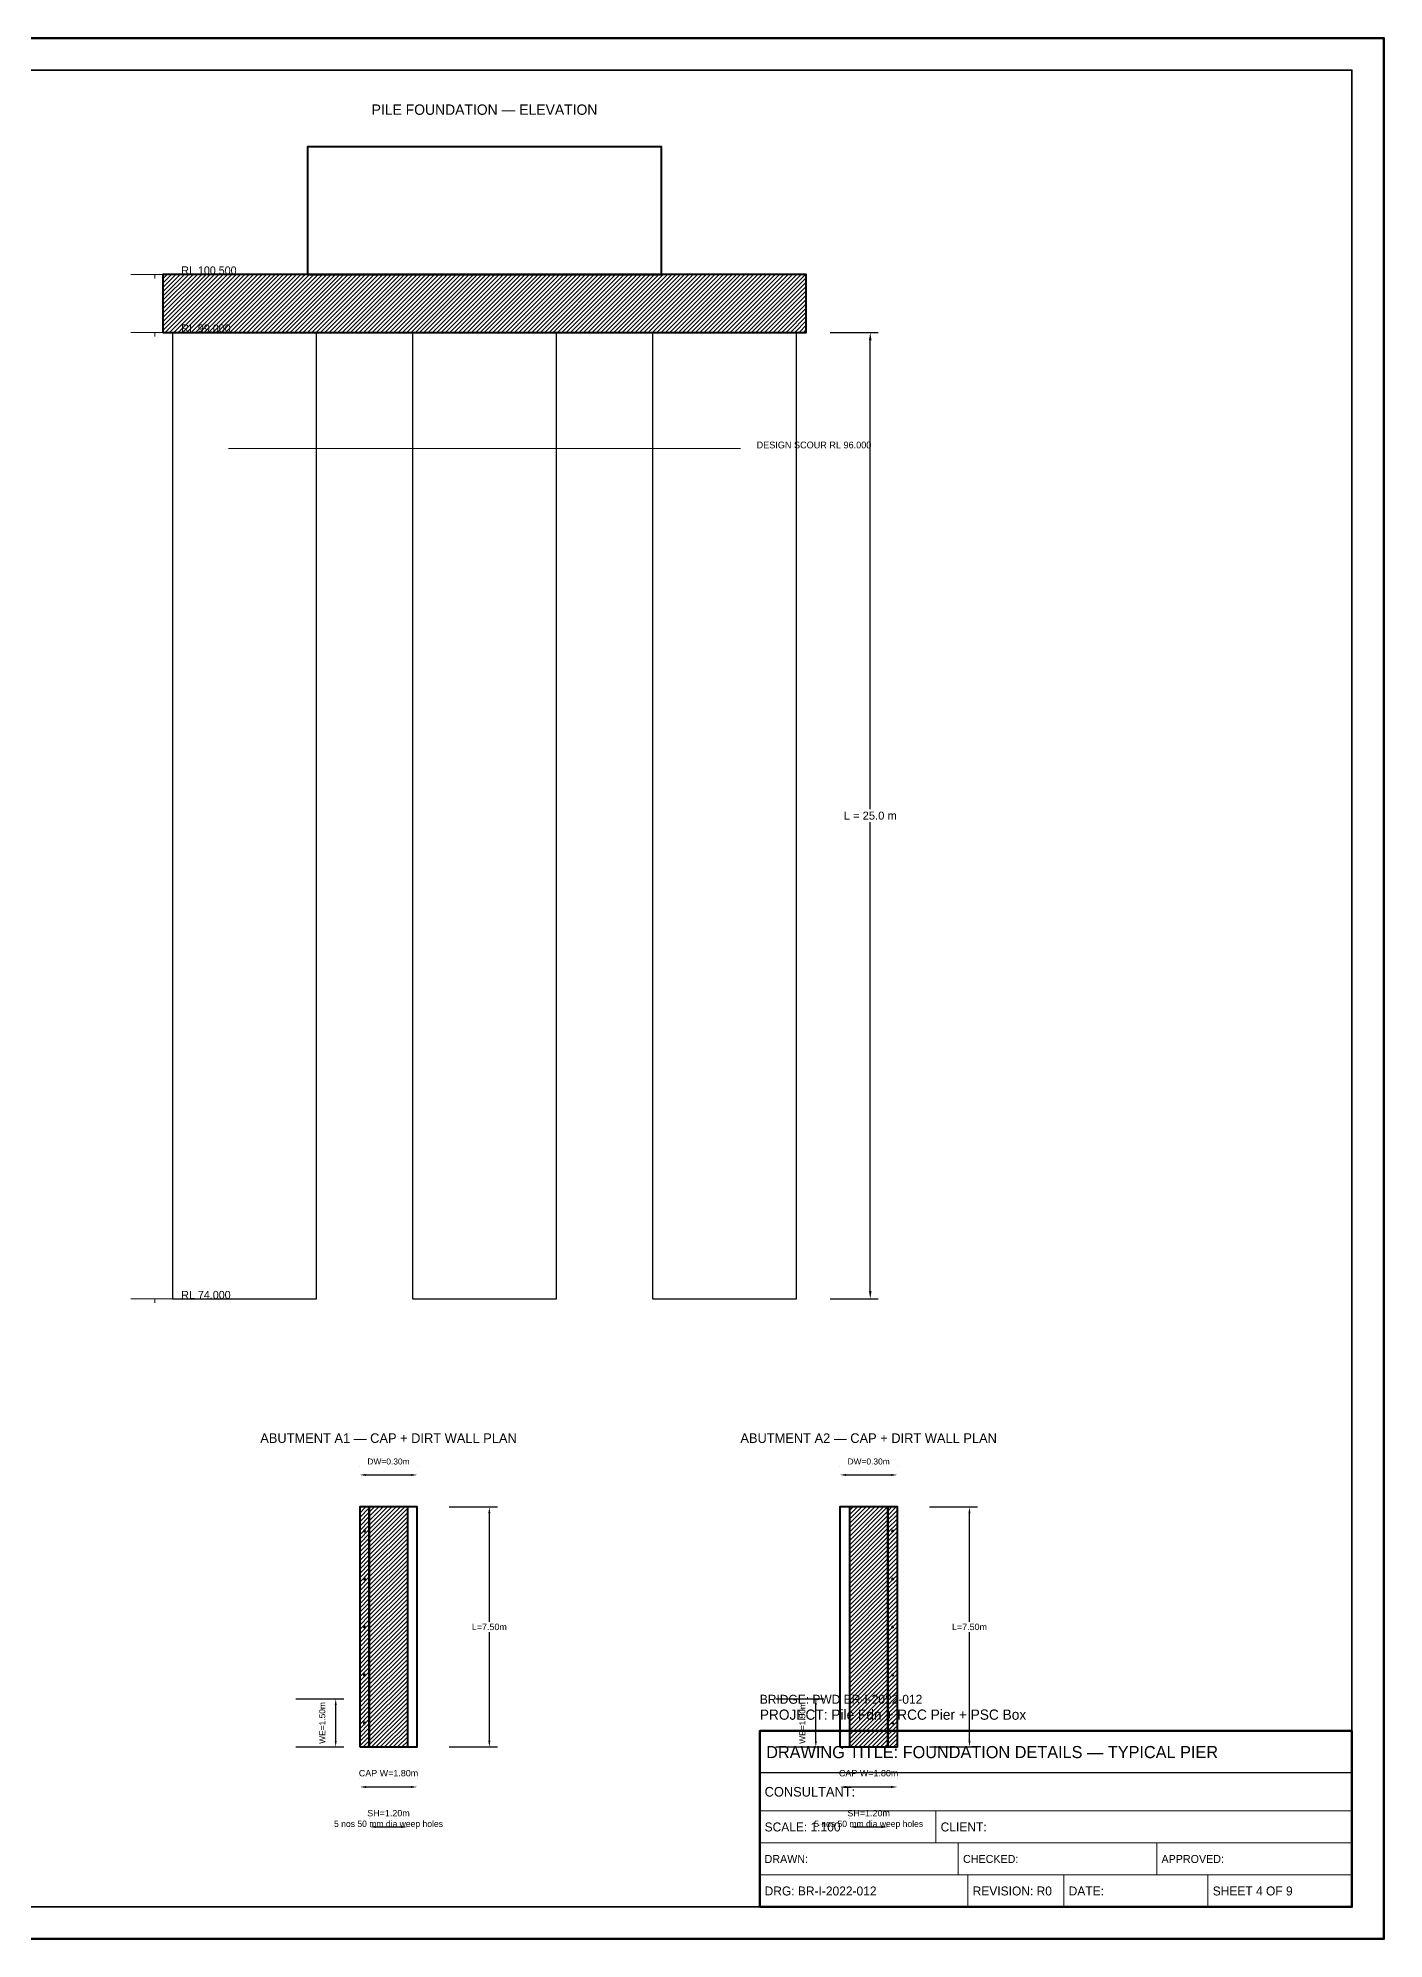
# Model space of a CAD drawing. Header units: metres. Extents: x 0 to 841, y 0 to 594.
# Drawn here: x 420 to 841, y 0 to 594 of the extents above; entities that cross this region are included whole.
import ezdxf
from ezdxf.enums import TextEntityAlignment as Align

# ---------------------------------------------------------------- set-up
doc = ezdxf.new("R2010")
doc.units = ezdxf.units.M
doc.linetypes.add('DASHED2', pattern=[0.25, 0.1875, -0.0625])
for name, color, linetype, lineweight in [('BORDER-INNER', 7, 'Continuous', 35), ('BORDER-OUTER', 7, 'Continuous', 70), ('CIVIL-SCOUR', 1, 'DASHED2', 18), ('DIM-LEVEL', 3, 'Continuous', 18), ('DIM-LINEAR', 3, 'Continuous', 18), ('FOUND-CAP', 2, 'Continuous', 35), ('FOUND-PILE', 4, 'Continuous', 35), ('STRUC-HATCHING', 8, 'Continuous', 18), ('SUB-ABUT', 3, 'Continuous', 35), ('SUB-DIRT-WALL', 3, 'Continuous', 35), ('SUB-PIER', 2, 'Continuous', 35), ('TEXT-HEADER', 7, 'Continuous', 25), ('TEXT-LEVEL', 5, 'Continuous', 18), ('TEXT-SPEC', 7, 'Continuous', 13), ('TEXT-TITLE', 7, 'Continuous', 25), ('TITLEBLK-BOX', 7, 'Continuous', 50), ('TITLEBLK-TEXT', 7, 'Continuous', 18)]:
    doc.layers.add(name, color=color, linetype=linetype, lineweight=lineweight)
doc.styles.add('BRIDGE_STD', font='Arial.ttf')
doc.dimstyles.new('pmb100', dxfattribs={"dimtxt": 2.5, "dimasz": 0.9375, "dimexe": 2.5, "dimexo": 2.5, "dimtad": 0, "dimtih": 1, "dimdec": 0, "dimtxsty": 'BRIDGE_STD', "dimcen": 2.5, "dimazin": 3, "dimtfac": 1, "dimtmove": 0, "dimatfit": 3})

msp = doc.modelspace()

# ---------------------------------------------------------------- hatches: boundary and pattern name
at = {"layer": 'STRUC-HATCHING'}
h = msp.add_hatch(dxfattribs=at)
h.set_pattern_fill('ANSI31', scale=0.3)
h.paths.add_polyline_path([(459.5, 502.01), (660.5, 502.01), (660.5, 520.13), (459.5, 520.13)])
h = msp.add_hatch(dxfattribs=at)
h.set_pattern_fill('ANSI31', scale=0.3)
h.paths.add_polyline_path([(521, 60), (524, 60), (524, 135), (521, 135)])
h = msp.add_hatch(dxfattribs=at)
h.set_pattern_fill('ANSI31', scale=0.3)
h.paths.add_polyline_path([(524, 60), (536, 60), (536, 135), (524, 135)])
h = msp.add_hatch(dxfattribs=at)
h.set_pattern_fill('ANSI31', scale=0.3)
h.paths.add_polyline_path([(674, 60), (686, 60), (686, 135), (674, 135)])
h = msp.add_hatch(dxfattribs=at)
h.set_pattern_fill('ANSI31', scale=0.3)
h.paths.add_polyline_path([(686, 60), (689, 60), (689, 135), (686, 135)])

# ---------------------------------------------------------------- linework, layer by layer
at = {"layer": 'BORDER-INNER'}
msp.add_lwpolyline([(10, 10), (831, 10), (831, 584), (10, 584), (10, 10)], dxfattribs=at)
at = {"layer": 'BORDER-OUTER'}
msp.add_lwpolyline([(0, 0), (841, 0), (841, 594), (0, 594), (0, 0)], dxfattribs=at)
at = {"layer": 'CIVIL-SCOUR', "color": 1}
msp.add_line((480, 465.77), (640, 465.77), dxfattribs=at)
at = {"layer": 'DIM-LEVEL'}
for p, q in [((449.5, 520.13), (464.5, 520.13)), ((457, 520.13), (457, 518.88)), ((449.5, 502.01), (464.5, 502.01)), ((457, 502.01), (457, 500.76)), ((449.5, 200), (464.5, 200)), ((457, 200), (457, 198.75))]:
    msp.add_line(p, q, dxfattribs=at)
at = {"layer": 'FOUND-CAP', "lineweight": 40}
msp.add_lwpolyline([(459.5, 502.01), (660.5, 502.01), (660.5, 520.13), (459.5, 520.13), (459.5, 502.01)], dxfattribs=at)
at = {"layer": 'FOUND-PILE', "lineweight": 30}
for points in [[(462.5, 200), (507.5, 200), (507.5, 502.01), (462.5, 502.01), (462.5, 200)], [(462.5, 200), (507.5, 200), (507.5, 502.01), (462.5, 502.01), (462.5, 200)], [(537.5, 200), (582.5, 200), (582.5, 502.01), (537.5, 502.01), (537.5, 200)], [(537.5, 200), (582.5, 200), (582.5, 502.01), (537.5, 502.01), (537.5, 200)], [(612.5, 200), (657.5, 200), (657.5, 502.01), (612.5, 502.01), (612.5, 200)], [(612.5, 200), (657.5, 200), (657.5, 502.01), (612.5, 502.01), (612.5, 200)]]:
    msp.add_lwpolyline(points, dxfattribs=at)
at = {"layer": 'SUB-ABUT', "lineweight": 40}
for points in [[(521, 60), (539, 60), (539, 135), (521, 135), (521, 60)], [(524, 60), (536, 60), (536, 135), (524, 135), (524, 60)], [(671, 60), (689, 60), (689, 135), (671, 135), (671, 60)], [(674, 60), (686, 60), (686, 135), (674, 135), (674, 60)]]:
    msp.add_lwpolyline(points, dxfattribs=at)
at = {"layer": 'SUB-DIRT-WALL', "lineweight": 40}
for points in [[(521, 60), (524, 60), (524, 135), (521, 135), (521, 60)], [(686, 60), (689, 60), (689, 135), (686, 135), (686, 60)]]:
    msp.add_lwpolyline(points, dxfattribs=at)
at = {"layer": 'SUB-DIRT-WALL', "color": 4}
for centre in [(522.5, 127.5), (687.5, 127.5), (522.5, 112.5), (687.5, 112.5), (522.5, 97.5), (687.5, 97.5), (522.5, 82.5), (687.5, 82.5), (522.5, 67.5), (687.5, 67.5)]:
    msp.add_circle(centre, 0.25, dxfattribs=at)
at = {"layer": 'SUB-PIER', "lineweight": 40}
msp.add_lwpolyline([(504.73, 520.13), (615.28, 520.13), (615.28, 560), (504.73, 560), (504.73, 520.13)], dxfattribs=at)
at = {"layer": 'TITLEBLK-BOX', "lineweight": 50}
msp.add_lwpolyline([(646, 10), (831, 10), (831, 65), (646, 65), (646, 10)], dxfattribs=at)
at = {"layer": 'TITLEBLK-BOX', "lineweight": 30}
msp.add_lwpolyline([(646, 52), (831, 52), (831, 65), (646, 65), (646, 52)], dxfattribs=at)
at = {"layer": 'TITLEBLK-BOX', "lineweight": 18}
for points in [[(646, 40), (831, 40), (831, 52), (646, 52), (646, 40)], [(646, 30), (701, 30), (701, 40), (646, 40), (646, 30)], [(701, 30), (831, 30), (831, 40), (701, 40), (701, 30)], [(646, 20), (708, 20), (708, 30), (646, 30), (646, 20)], [(708, 20), (770, 20), (770, 30), (708, 30), (708, 20)], [(770, 20), (831, 20), (831, 30), (770, 30), (770, 20)], [(646, 10), (711, 10), (711, 20), (646, 20), (646, 10)], [(711, 10), (741, 10), (741, 20), (711, 20), (711, 10)], [(741, 10), (786, 10), (786, 20), (741, 20), (741, 10)], [(786, 10), (831, 10), (831, 20), (786, 20), (786, 10)]]:
    msp.add_lwpolyline(points, dxfattribs=at)

# ---------------------------------------------------------------- texts
at = {"layer": 'CIVIL-SCOUR', "color": 1}
msp.add_text('DESIGN SCOUR RL 96.000', height=2.125, dxfattribs=at).set_placement((645, 465.77))
at = {"layer": 'TEXT-HEADER'}
for s, height, p in [('PILE FOUNDATION — ELEVATION', 3.25, (560, 570)), ('ABUTMENT A1 — CAP + DIRT WALL PLAN', 3, (530, 155)), ('ABUTMENT A2 — CAP + DIRT WALL PLAN', 3, (680, 155))]:
    msp.add_text(s, height=height, dxfattribs=at).set_placement(p, align=Align.CENTER)
at = {"layer": 'TEXT-LEVEL'}
for s, p in [('RL 100.500', (465.25, 520.13)), ('RL 99.000', (465.25, 502.01)), ('RL 74.000', (465.25, 200))]:
    msp.add_text(s, height=2.5, dxfattribs=at).set_placement(p)
at = {"layer": 'TEXT-SPEC'}
for p in [(530, 35), (680, 35)]:
    msp.add_text('5 nos 50 mm dia weep holes', height=2, dxfattribs=at).set_placement(p, align=Align.CENTER)
at = {"layer": 'TEXT-TITLE'}
for s, height, p in [('PROJECT: Pile Fdn + RCC Pier + PSC Box', 3.2, (646, 68.5)), ('DRAWING TITLE: FOUNDATION DETAILS — TYPICAL PIER', 3.8, (648, 56.5))]:
    msp.add_text(s, height=height, dxfattribs=at).set_placement(p)
at = {"layer": 'TITLEBLK-TEXT'}
for s, height, p in [('BRIDGE: PWD BR-I-2022-012', 2.8, (646, 73.5)), ('CONSULTANT: ', 3, (647.5, 44.5)), ('SCALE: 1:100', 2.8, (647.5, 33.6)), ('CLIENT: ', 2.8, (702.5, 33.6)), ('DRAWN: ', 2.5, (647.5, 23.75)), ('CHECKED: ', 2.5, (709.5, 23.75)), ('APPROVED: ', 2.5, (771.5, 23.75)), ('DRG: BR-I-2022-012', 2.8, (647.5, 13.6)), ('REVISION: R0', 2.8, (712.5, 13.6)), ('DATE: ', 2.8, (742.5, 13.6)), ('SHEET 4 OF 9', 2.8, (787.5, 13.6))]:
    msp.add_text(s, height=height, dxfattribs=at).set_placement(p)

# ---------------------------------------------------------------- dimensions: what is measured, and where the dimension line sits
at = {"layer": 'DIM-LINEAR'}
for base, p1, p2, text, override in [((680.5, 200), (665.5, 200), (665.5, 502.01), 'L = 25.0 m', {"dimtxt": 2.5, "dimasz": 2.5, "dimgap": 1, "dimclrt": 3}), ((561.5, 60), (546.5, 60), (546.5, 135), 'L=7.50m', {"dimtxt": 2, "dimasz": 2, "dimgap": 0.8, "dimclrt": 3}), ((711.5, 60), (696.5, 60), (696.5, 135), 'L=7.50m', {"dimtxt": 2, "dimasz": 2, "dimgap": 0.8, "dimclrt": 3}), ((513.5, 60), (498.5, 60), (498.5, 75), 'WE=1.50m', {"dimtxt": 1.875, "dimasz": 1.875, "dimgap": 0.75, "dimclrt": 3}), ((663.5, 60), (648.5, 60), (648.5, 75), 'WE=1.50m', {"dimtxt": 1.875, "dimasz": 1.875, "dimgap": 0.75, "dimclrt": 3})]:
    msp.add_linear_dim(base=base, p1=p1, p2=p2, angle=90, text=text, dimstyle='pmb100', override=override, dxfattribs=at).render()
for base, p1, p2, text, override in [((521, 145), (521, 145), (539, 145), 'DW=0.30m', {"dimtxt": 1.875, "dimasz": 1.875, "dimgap": 0.75, "dimclrt": 3}), ((671, 145), (671, 145), (689, 145), 'DW=0.30m', {"dimtxt": 1.875, "dimasz": 1.875, "dimgap": 0.75, "dimclrt": 3}), ((521, 47.5), (521, 47.5), (539, 47.5), 'CAP W=1.80m', {"dimtxt": 2, "dimasz": 2, "dimgap": 0.8, "dimclrt": 3}), ((671, 47.5), (671, 47.5), (689, 47.5), 'CAP W=1.80m', {"dimtxt": 2, "dimasz": 2, "dimgap": 0.8, "dimclrt": 3}), ((524, 35), (524, 35), (536, 35), 'SH=1.20m', {"dimtxt": 2, "dimasz": 2, "dimgap": 0.8, "dimclrt": 3}), ((674, 35), (674, 35), (686, 35), 'SH=1.20m', {"dimtxt": 2, "dimasz": 2, "dimgap": 0.8, "dimclrt": 3})]:
    msp.add_linear_dim(base=base, p1=p1, p2=p2, text=text, dimstyle='pmb100', override=override, dxfattribs=at).render()

doc.saveas('drawing.dxf')
